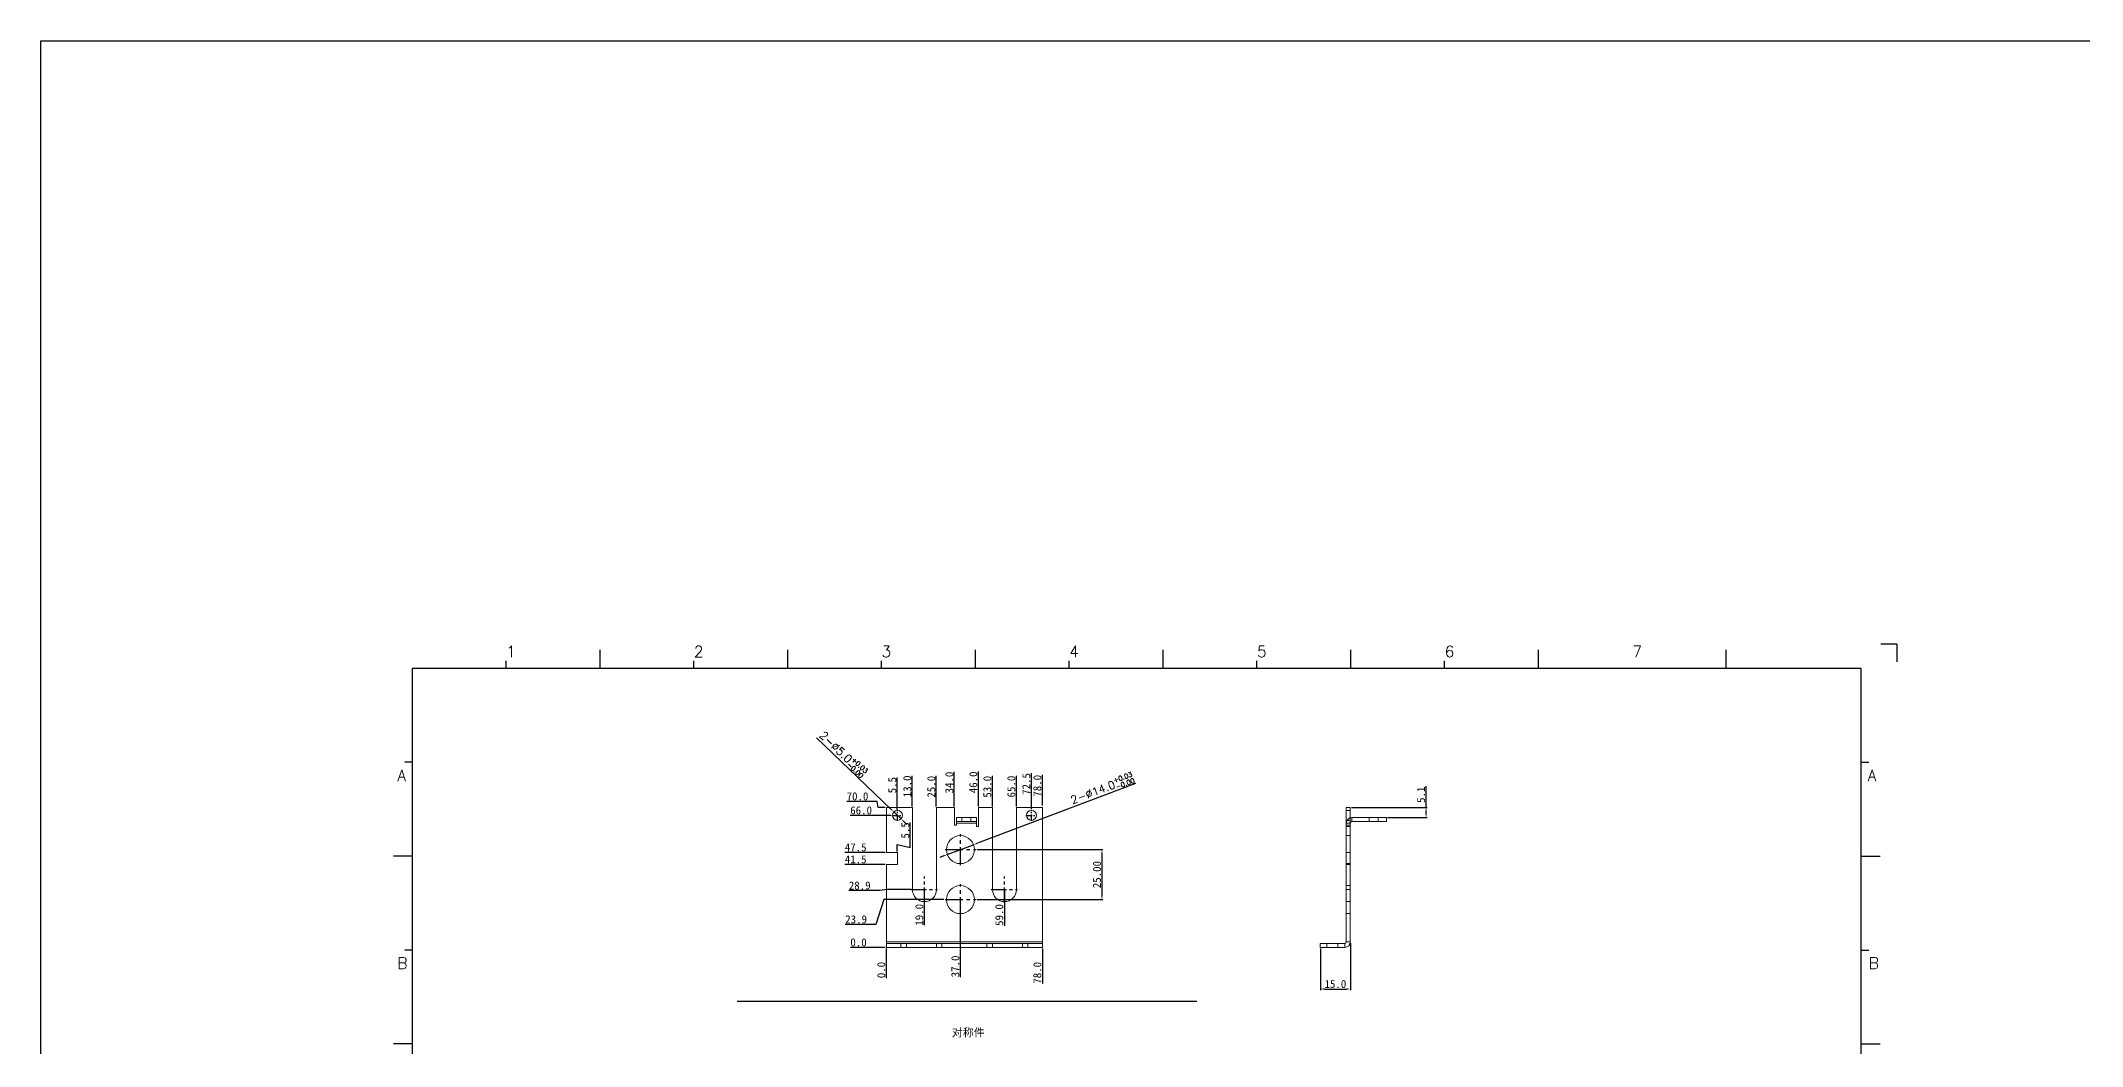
# Model space of a CAD drawing. Extents: x 83 to 30050, y -7164 to 695.
# Drawn here: x 1614 to 2634, y 192 to 695 of the extents above; entities that cross this region are included whole.
import ezdxf
from ezdxf.enums import TextEntityAlignment as Align

# ---------------------------------------------------------------- set-up
doc = ezdxf.new("R2010")
doc.units = 0
doc.header["$LTSCALE"] = 8
doc.header["$MEASUREMENT"] = 0
doc.header["$PDSIZE"] = 5
doc.linetypes.add('CENTER', pattern=[2, 1.25, -0.25, 0.25, -0.25])
doc.linetypes.add('HIDDEN', pattern=[1.905, 1.27, -0.635])
doc.layers.get('0').update_dxf_attribs({"linetype": 'CONTINUOUS'})
doc.layers.get('Defpoints').update_dxf_attribs({"linetype": 'CONTINUOUS'})
doc.layers.add('41', color=3, linetype='CONTINUOUS')
doc.layers.add('dim', color=82, linetype='CONTINUOUS', lineweight=9)
doc.styles.add('SIMPLEX', font='SIMPLEX')
doc.styles.get("Standard").update_dxf_attribs({"font": '', "height": 4})
doc.styles.get('Standard').set_extended_font_data('SimSun')
doc.dimstyles.new('ISO-25', dxfattribs={"dimtxt": 6, "dimasz": 2.5, "dimexe": 1.25, "dimexo": 0.625, "dimtad": 1, "dimdec": 1, "dimzin": 1, "dimdsep": 46, "dimtxsty": 'Standard', "dimcen": 2.5, "dimadec": 0, "dimazin": 0, "dimtm": 1e-09, "dimtfac": 1, "dimtdec": 1, "dimtmove": 0, "dimatfit": 3, "dimfxl": 1, "dimtolj": 1, "dimtzin": 0, "dimarcsym": 0})

# ---------------------------------------------------------------- blocks, each defined once
blk = doc.blocks.new('A$C0BB32EA6')
at = {"layer": '41'}
for p, q in [((90.21, 427.84), (90.21, 435.66)), ((168.4, 427.84), (168.4, 435.66)), ((168.4, 427.84), (168.4, 435.66)), ((168.4, 427.84), (168.4, 435.66)), ((246.58, 427.84), (246.58, 435.66)), ((246.58, 427.84), (246.58, 435.66)), ((324.77, 427.84), (324.77, 435.66)), ((402.96, 427.84), (402.96, 435.66)), ((481.15, 427.84), (481.15, 435.66)), ((559.34, 427.84), (559.34, 435.66)), ((615.63, 427.84), (12.02, 427.84)), ((12.02, 427.84), (12.02, 10.32)), ((51.11, 427.84), (51.11, 430.97)), ((129.3, 427.84), (129.3, 430.97)), ((129.3, 427.84), (129.3, 430.97)), ((129.3, 427.84), (129.3, 430.97)), ((207.49, 427.84), (207.49, 430.97)), ((207.49, 427.84), (207.49, 430.97)), ((285.68, 427.84), (285.68, 430.97)), ((363.87, 427.84), (363.87, 430.97)), ((442.06, 427.84), (442.06, 430.97)), ((615.63, 10.32), (615.63, 427.84)), ((12.02, 388.75), (8.89, 388.75)), ((615.63, 388.75), (618.76, 388.75)), ((12.02, 349.66), (4.2, 349.66)), ((615.63, 349.66), (623.45, 349.66)), ((12.02, 310.56), (8.89, 310.56)), ((615.63, 310.56), (618.76, 310.56)), ((12.02, 271.47), (4.2, 271.47)), ((615.63, 271.47), (623.45, 271.47)), ((12.02, 232.37), (8.89, 232.37)), ((615.63, 232.37), (618.76, 232.37)), ((12.02, 193.28), (4.2, 193.28)), ((615.63, 193.28), (623.45, 193.28)), ((12.02, 154.18), (8.89, 154.18)), ((615.63, 154.18), (618.76, 154.18)), ((12.02, 115.09), (4.2, 115.09)), ((615.63, 115.09), (623.45, 115.09)), ((341.34, 85.85), (615.63, 85.85)), ((341.34, 85.85), (341.34, 10.32)), ((416.87, 85.85), (416.87, 10.32)), ((484.16, 85.85), (484.16, 10.32)), ((555.4, 85.7), (555.4, 10.17)), ((12.02, 76), (8.89, 76)), ((615.63, 76), (618.76, 76)), ((615.63, 66.14), (341.34, 66.14)), ((378.86, 10.02), (379.1, 65.84)), ((341.34, 51.12), (416.87, 51.12)), ((615.63, 46.17), (416.87, 46.17)), ((12.02, 36.9), (4.2, 36.9)), ((341.34, 37.5), (401.12, 37.5)), ((341.34, 37.5), (416.87, 37.5)), ((615.63, 36.9), (623.45, 36.9)), ((615.63, 26.74), (416.87, 26.74)), ((341.34, 23.05), (401.87, 23.05)), ((341.34, 23.05), (401.87, 23.05)), ((341.34, 23.05), (401.87, 23.05)), ((341.34, 23.05), (401.87, 23.05)), ((341.34, 23.05), (401.87, 23.05)), ((341.34, 23.05), (416.87, 23.05)), ((12.02, 10.32), (615.63, 10.32)), ((51.11, 10.32), (51.11, 7.19)), ((90.21, 10.32), (90.21, 2.5)), ((129.3, 10.32), (129.3, 7.19)), ((168.4, 10.32), (168.4, 2.5)), ((207.49, 10.32), (207.49, 7.19)), ((246.58, 10.32), (246.58, 2.5)), ((285.68, 10.32), (285.68, 7.19)), ((324.77, 10.32), (324.77, 2.5)), ((326.34, 10.32), (401.87, 10.32)), ((363.87, 10.32), (363.87, 7.19)), ((402.96, 10.32), (402.96, 2.5)), ((442.06, 10.32), (442.06, 7.19)), ((481.15, 10.32), (481.15, 2.5)), ((520.24, 10.32), (520.24, 7.19)), ((559.34, 10.32), (559.34, 2.5))]:
    blk.add_line(p, q, dxfattribs=at)
at = {"layer": '41', "linetype": 'Continuous'}
for p, q in [((630.37, 437.94), (623.79, 437.94)), ((630.37, 437.94), (630.37, 430.59)), ((0, 0), (0, 8.98)), ((0, 0), (8.64, 0))]:
    blk.add_line(p, q, dxfattribs=at)
at = {"layer": '41'}
for centre in [(391.73, 61.61), (391.07, 48.04), (392.49, 34.54), (394.6, 20.83)]:
    blk.add_circle(centre, 0.516, dxfattribs=at)
at = {"layer": '41', "style": 'SIMPLEX'}
for s, height, p in [('1', 4.69, (51.11, 432.54)), ('2', 4.69, (129.3, 432.54)), ('3', 4.69, (207.49, 432.54)), ('4', 4.69, (285.68, 432.54)), ('5', 4.69, (363.87, 432.54)), ('6', 4.69, (442.06, 432.54)), ('7', 4.69, (520.24, 432.54)), ('A', 4.75, (5.76, 380.93)), ('A', 4.75, (618.27, 380.93)), ('B', 4.75, (5.76, 302.74)), ('B', 4.75, (618.72, 302.74)), ('C', 4.75, (5.76, 224.55)), ('C', 4.75, (618.72, 224.55)), ('D', 4.75, (5.76, 146.37)), ('D', 4.75, (618.72, 146.37)), ('E', 4.75, (5.76, 68.18)), ('E', 4.75, (618.95, 68.18)), ('X.', 3.284, (349.84, 57.49)), ('%%p', 3.284, (355.04, 57.36)), ('X.', 3.284, (388.21, 57.49)), ('%%p', 3.284, (394.07, 57.36)), ('.X', 3.284, (346.89, 44.16)), ('%%p', 3.284, (352.09, 44.33)), ('.X', 3.284, (385.9, 44.16)), ('%%p', 3.284, (391.76, 44.33)), ('.XX', 3.284, (346.2, 30.42)), ('%%p', 3.284, (354.44, 30.46)), ('.XX', 3.284, (384.11, 30.42)), ('%%p', 3.284, (393.01, 30.46)), ('.XXX', 3.284, (383.48, 16.83)), ('%%p', 3.284, (395.11, 16.95)), ('1', 4.69, (51.11, 0.87)), ('2', 4.69, (129.3, 0.87)), ('3', 4.69, (207.49, 0.87)), ('4', 4.69, (285.68, 0.87)), ('5', 4.69, (363.87, 0.87)), ('6', 4.69, (442.06, 0.87)), ('7', 4.69, (520.24, 0.87))]:
    blk.add_text(s, height=height, dxfattribs=at).set_placement(p)
at = {"layer": '41', "linetype": 'Continuous'}
for s, p in [('标准公差', (372.08, 76.36)), ('材质：', (432.42, 73.5)), ('项目代号：', (486.99, 73.71)), ('淮安鹏雨科技', (562.04, 71.96)), ('（特别标注的除外）', (356.94, 66.94)), ('名称：', (563.9, 55.18)), ('表面处理：', (420.83, 54.55)), ('审核：', (496.9, 53.5)), ('数量：', (431.79, 33.91)), ('设计：', (496.69, 33.7)), ('件号：', (568.32, 34.55)), ('比例:', (431.16, 16.65)), ('SHEET:', (493.95, 15.75)), ('1/1', (524.5, 15.18)), ('版本:', (568.11, 16.23))]:
    blk.add_text(s, height=4, dxfattribs=at).set_placement(p)
at = {"layer": '41'}
for s, p in [('0.2', (363.82, 57.75)), ('0.2%%D', (402.12, 57.11)), ('0.1', (363.14, 44.41)), ('0.1%%D', (402.07, 43.76)), ('0.02', (364.07, 30.58)), ('0.02%%D', (401.9, 29.93)), ('0.005%%D', (401.27, 17.16))]:
    blk.add_text(s, height=2.929, dxfattribs=at).set_placement(p)
at = {"layer": '41', "style": 'SIMPLEX'}
blk.add_text('.XXX', height=3.284, dxfattribs=at).set_placement((351.31, 18.87), align=Align.MIDDLE_CENTER)
at = {"layer": '41'}
blk.add_text('%%P0.005', height=2.929, dxfattribs=at).set_placement((364.87, 17.89), align=Align.MIDDLE_CENTER)
at = {"layer": '41', "linetype": 'Continuous'}
for tag, p in [('材质', (457.07, 73.08)), ('代号', (522.6, 73.29)), ('名称', (585.81, 54.97)), ('表面处理', (452.44, 54.13)), ('审核', (523.65, 54.34)), ('数量', (457.5, 33.7)), ('设计', (523.23, 34.13)), ('件号', (586.65, 33.91)), ('比例', (457.5, 17.28)), ('版本', (587.08, 16.23))]:
    blk.add_attdef(tag, p, '', height=4, dxfattribs=at)
blk = doc.blocks.new('*D56')
at = {"layer": 'Defpoints', "color": 0, "linetype": 'Continuous'}
for p in [(2036.2, 241.5), (2036.2, 241.5), (2036.2, 234.7)]:
    blk.add_point(p, dxfattribs=at)
at = {"layer": 'dim', "color": 0, "linetype": 'Continuous', "lineweight": -2}
blk.add_line((2036.2, 241), (2036.2, 226.2), dxfattribs=at)
at = {"layer": 'dim', "color": 0, "linetype": 'Continuous', "insert": (2033.7, 230.2), "char_height": 4, "attachment_point": 5, "rotation": 90}
blk.add_mtext('\\A1;0.0', dxfattribs=at)
blk = doc.blocks.new('*D57')
at = {"layer": 'Defpoints', "color": 0, "linetype": 'Continuous'}
for p in [(2055.2, 270.4), (2055.2, 263.6), (2036.2, 241.5)]:
    blk.add_point(p, dxfattribs=at)
at = {"layer": 'dim', "color": 0, "linetype": 'Continuous', "lineweight": -2}
blk.add_line((2055.2, 269.9), (2055.2, 252.6), dxfattribs=at)
at = {"layer": 'dim', "color": 0, "linetype": 'Continuous', "insert": (2052.7, 257.8), "char_height": 4, "attachment_point": 5, "rotation": 90}
blk.add_mtext('\\A1;19.0', dxfattribs=at)
blk = doc.blocks.new('*D58')
at = {"layer": 'Defpoints', "color": 0, "linetype": 'Continuous'}
for p in [(2073.2, 258.4), (2036.2, 241.5), (2073.2, 237.9)]:
    blk.add_point(p, dxfattribs=at)
at = {"layer": 'dim', "color": 0, "linetype": 'Continuous', "lineweight": -2}
blk.add_line((2073.2, 257.9), (2073.2, 226.6), dxfattribs=at)
at = {"layer": 'dim', "color": 0, "linetype": 'Continuous', "insert": (2070.7, 232), "char_height": 4, "attachment_point": 5, "rotation": 90}
blk.add_mtext('\\A1;37.0', dxfattribs=at)
blk = doc.blocks.new('*D59')
at = {"layer": 'Defpoints', "color": 0, "linetype": 'Continuous'}
for p in [(2095.2, 270.4), (2095.2, 263.6), (2036.2, 241.5)]:
    blk.add_point(p, dxfattribs=at)
at = {"layer": 'dim', "color": 0, "linetype": 'Continuous', "lineweight": -2}
blk.add_line((2095.2, 269.9), (2095.2, 252.3), dxfattribs=at)
at = {"layer": 'dim', "color": 0, "linetype": 'Continuous', "insert": (2092.7, 257.7), "char_height": 4, "attachment_point": 5, "rotation": 90}
blk.add_mtext('\\A1;59.0', dxfattribs=at)
blk = doc.blocks.new('*D60')
at = {"layer": 'Defpoints', "color": 0, "linetype": 'Continuous'}
for p in [(2108.7, 317.4), (2108.7, 310.3), (2036.2, 241.5)]:
    blk.add_point(p, dxfattribs=at)
at = {"layer": 'dim', "color": 0, "linetype": 'Continuous', "lineweight": -2}
blk.add_line((2108.7, 310.8), (2108.7, 328.6), dxfattribs=at)
at = {"layer": 'dim', "color": 0, "linetype": 'Continuous', "insert": (2106.2, 323.2), "char_height": 4, "attachment_point": 5, "rotation": 90}
blk.add_mtext('\\A1;72.5', dxfattribs=at)
blk = doc.blocks.new('*D61')
at = {"layer": 'Defpoints', "color": 0, "linetype": 'Continuous'}
for p in [(2041.7, 318.2), (2041.7, 310), (2036.2, 241.5)]:
    blk.add_point(p, dxfattribs=at)
at = {"layer": 'dim', "color": 0, "linetype": 'Continuous', "lineweight": -2}
blk.add_line((2041.7, 310.5), (2041.7, 326.5), dxfattribs=at)
at = {"layer": 'dim', "color": 0, "linetype": 'Continuous', "insert": (2039.2, 322.6), "char_height": 4, "attachment_point": 5, "rotation": 90}
blk.add_mtext('\\A1;5.5', dxfattribs=at)
blk = doc.blocks.new('*D62')
at = {"layer": 'Defpoints', "color": 0, "linetype": 'Continuous'}
for p in [(2036.2, 241.5), (2114.2, 241.5), (2114.2, 234.7)]:
    blk.add_point(p, dxfattribs=at)
at = {"layer": 'dim', "color": 0, "linetype": 'Continuous', "lineweight": -2}
blk.add_line((2114.2, 241), (2114.2, 223.5), dxfattribs=at)
at = {"layer": 'dim', "color": 0, "linetype": 'Continuous', "insert": (2111.7, 228.8), "char_height": 4, "attachment_point": 5, "rotation": 90}
blk.add_mtext('\\A1;78.0', dxfattribs=at)
blk = doc.blocks.new('*D63')
at = {"layer": 'Defpoints', "color": 0, "linetype": 'Continuous'}
for p in [(2070.2, 318), (2070.2, 311.5), (2036.2, 241.5)]:
    blk.add_point(p, dxfattribs=at)
at = {"layer": 'dim', "color": 0, "linetype": 'Continuous', "lineweight": -2}
blk.add_line((2070.2, 312), (2070.2, 329.3), dxfattribs=at)
at = {"layer": 'dim', "color": 0, "linetype": 'Continuous', "insert": (2067.7, 323.9), "char_height": 4, "attachment_point": 5, "rotation": 90}
blk.add_mtext('\\A1;34.0', dxfattribs=at)
blk = doc.blocks.new('*D64')
at = {"layer": 'Defpoints', "color": 0, "linetype": 'Continuous'}
for p in [(2082.2, 318), (2082.2, 311.5), (2036.2, 241.5)]:
    blk.add_point(p, dxfattribs=at)
at = {"layer": 'dim', "color": 0, "linetype": 'Continuous', "lineweight": -2}
blk.add_line((2082.2, 312), (2082.2, 329.4), dxfattribs=at)
at = {"layer": 'dim', "color": 0, "linetype": 'Continuous', "insert": (2079.7, 324), "char_height": 4, "attachment_point": 5, "rotation": 90}
blk.add_mtext('\\A1;46.0', dxfattribs=at)
blk = doc.blocks.new('*D65')
at = {"layer": 'Defpoints', "color": 0, "linetype": 'Continuous'}
for p in [(2049.2, 316.3), (2049.2, 311.5), (2036.2, 241.5)]:
    blk.add_point(p, dxfattribs=at)
at = {"layer": 'dim', "color": 0, "linetype": 'Continuous', "lineweight": -2}
blk.add_line((2049.2, 312), (2049.2, 327.2), dxfattribs=at)
at = {"layer": 'dim', "color": 0, "linetype": 'Continuous', "insert": (2046.7, 322), "char_height": 4, "attachment_point": 5, "rotation": 90}
blk.add_mtext('\\A1;13.0', dxfattribs=at)
blk = doc.blocks.new('*D66')
at = {"layer": 'Defpoints', "color": 0, "linetype": 'Continuous'}
for p in [(2061.2, 315.9), (2061.2, 311.5), (2036.2, 241.5)]:
    blk.add_point(p, dxfattribs=at)
at = {"layer": 'dim', "color": 0, "linetype": 'Continuous', "lineweight": -2}
blk.add_line((2061.2, 312), (2061.2, 327.2), dxfattribs=at)
at = {"layer": 'dim', "color": 0, "linetype": 'Continuous', "insert": (2058.7, 321.8), "char_height": 4, "attachment_point": 5, "rotation": 90}
blk.add_mtext('\\A1;25.0', dxfattribs=at)
blk = doc.blocks.new('*D67')
at = {"layer": 'Defpoints', "color": 0, "linetype": 'Continuous'}
for p in [(2089.2, 315.9), (2089.2, 311.5), (2036.2, 241.5)]:
    blk.add_point(p, dxfattribs=at)
at = {"layer": 'dim', "color": 0, "linetype": 'Continuous', "lineweight": -2}
blk.add_line((2089.2, 312), (2089.2, 327.2), dxfattribs=at)
at = {"layer": 'dim', "color": 0, "linetype": 'Continuous', "insert": (2086.7, 321.8), "char_height": 4, "attachment_point": 5, "rotation": 90}
blk.add_mtext('\\A1;53.0', dxfattribs=at)
blk = doc.blocks.new('*D68')
at = {"layer": 'Defpoints', "color": 0, "linetype": 'Continuous'}
for p in [(2101.2, 315.9), (2101.2, 311.5), (2036.2, 241.5)]:
    blk.add_point(p, dxfattribs=at)
at = {"layer": 'dim', "color": 0, "linetype": 'Continuous', "lineweight": -2}
blk.add_line((2101.2, 312), (2101.2, 327.3), dxfattribs=at)
at = {"layer": 'dim', "color": 0, "linetype": 'Continuous', "insert": (2098.7, 321.9), "char_height": 4, "attachment_point": 5, "rotation": 90}
blk.add_mtext('\\A1;65.0', dxfattribs=at)
blk = doc.blocks.new('*D69')
at = {"layer": 'Defpoints', "color": 0, "linetype": 'Continuous'}
for p in [(2114.2, 316.4), (2114.2, 312), (2036.2, 241.5)]:
    blk.add_point(p, dxfattribs=at)
at = {"layer": 'dim', "color": 0, "linetype": 'Continuous', "lineweight": -2}
blk.add_line((2114.2, 312.5), (2114.2, 327.7), dxfattribs=at)
at = {"layer": 'dim', "color": 0, "linetype": 'Continuous', "insert": (2111.7, 322.3), "char_height": 4, "attachment_point": 5, "rotation": 90}
blk.add_mtext('\\A1;78.0', dxfattribs=at)
blk = doc.blocks.new('*D70')
at = {"layer": 'Defpoints', "color": 0, "linetype": 'Continuous'}
for p in [(2041.7, 289), (2048.2, 295.5), (2036.2, 241.5)]:
    blk.add_point(p, dxfattribs=at)
at = {"layer": 'dim', "color": 0, "linetype": 'Continuous', "lineweight": -2}
for p, q in [((2048.2, 291.5), (2048.2, 303.9)), ((2041.7, 289.5), (2041.7, 293)), ((2041.7, 293), (2048.2, 291.5))]:
    blk.add_line(p, q, dxfattribs=at)
at = {"layer": 'dim', "color": 0, "linetype": 'Continuous', "insert": (2045.7, 300), "char_height": 4, "attachment_point": 5, "rotation": 90}
blk.add_mtext('\\A1;5.5', dxfattribs=at)
blk = doc.blocks.new('*D71')
at = {"layer": 'Defpoints', "color": 0, "linetype": 'Continuous'}
for p in [(2026.8, 241.5), (2036.2, 241.5), (2036.2, 241.5)]:
    blk.add_point(p, dxfattribs=at)
at = {"layer": 'dim', "color": 0, "linetype": 'Continuous', "lineweight": -2}
blk.add_line((2035.7, 241.5), (2018.3, 241.5), dxfattribs=at)
at = {"layer": 'dim', "color": 0, "linetype": 'Continuous', "insert": (2022.3, 244), "char_height": 4, "attachment_point": 5}
blk.add_mtext('\\A1;0.0', dxfattribs=at)
blk = doc.blocks.new('*D72')
at = {"layer": 'Defpoints', "color": 0, "linetype": 'Continuous'}
for p in [(2065.5, 265.4), (2027, 253), (2036.2, 241.5)]:
    blk.add_point(p, dxfattribs=at)
at = {"layer": 'dim', "color": 0, "linetype": 'Continuous', "lineweight": -2}
for p, q in [((2035, 265.4), (2031, 253)), ((2065, 265.4), (2035, 265.4)), ((2031, 253), (2015.7, 253))]:
    blk.add_line(p, q, dxfattribs=at)
at = {"layer": 'dim', "color": 0, "linetype": 'Continuous', "insert": (2021.1, 255.5), "char_height": 4, "attachment_point": 5}
blk.add_mtext('\\A1;23.9', dxfattribs=at)
blk = doc.blocks.new('*D73')
at = {"layer": 'Defpoints', "color": 0, "linetype": 'Continuous'}
for p in [(2028.8, 269.9), (2049.2, 270.4), (2036.2, 241.5)]:
    blk.add_point(p, dxfattribs=at)
at = {"layer": 'dim', "color": 0, "linetype": 'Continuous', "lineweight": -2}
for p, q in [((2032.8, 269.9), (2017.5, 269.9)), ((2036.8, 270.4), (2032.8, 269.9)), ((2048.7, 270.4), (2036.8, 270.4))]:
    blk.add_line(p, q, dxfattribs=at)
at = {"layer": 'dim', "color": 0, "linetype": 'Continuous', "insert": (2022.9, 272.4), "char_height": 4, "attachment_point": 5}
blk.add_mtext('\\A1;28.9', dxfattribs=at)
blk = doc.blocks.new('*D74')
at = {"layer": 'Defpoints', "color": 0, "linetype": 'Continuous'}
for p in [(2026.8, 283), (2036.2, 283), (2036.2, 241.5)]:
    blk.add_point(p, dxfattribs=at)
at = {"layer": 'dim', "color": 0, "linetype": 'Continuous', "lineweight": -2}
blk.add_line((2035.7, 283), (2015.5, 283), dxfattribs=at)
at = {"layer": 'dim', "color": 0, "linetype": 'Continuous', "insert": (2020.9, 285.5), "char_height": 4, "attachment_point": 5}
blk.add_mtext('\\A1;41.5', dxfattribs=at)
blk = doc.blocks.new('*D75')
at = {"layer": 'Defpoints', "color": 0, "linetype": 'Continuous'}
for p in [(2026.8, 289), (2036.2, 289), (2036.2, 241.5)]:
    blk.add_point(p, dxfattribs=at)
at = {"layer": 'dim', "color": 0, "linetype": 'Continuous', "lineweight": -2}
blk.add_line((2035.7, 289), (2015.5, 289), dxfattribs=at)
at = {"layer": 'dim', "color": 0, "linetype": 'Continuous', "insert": (2020.9, 291.5), "char_height": 4, "attachment_point": 5}
blk.add_mtext('\\A1;47.5', dxfattribs=at)
blk = doc.blocks.new('*D76')
at = {"layer": 'Defpoints', "color": 0, "linetype": 'Continuous'}
for p in [(2029.5, 307.5), (2039, 307.5), (2036.2, 241.5)]:
    blk.add_point(p, dxfattribs=at)
at = {"layer": 'dim', "color": 0, "linetype": 'Continuous', "lineweight": -2}
blk.add_line((2038.5, 307.5), (2018.2, 307.5), dxfattribs=at)
at = {"layer": 'dim', "color": 0, "linetype": 'Continuous', "insert": (2023.6, 310), "char_height": 4, "attachment_point": 5}
blk.add_mtext('\\A1;66.0', dxfattribs=at)
blk = doc.blocks.new('*D77')
at = {"layer": 'Defpoints', "color": 0, "linetype": 'Continuous'}
for p in [(2027.6, 314.5), (2036.2, 311.5), (2036.2, 241.5)]:
    blk.add_point(p, dxfattribs=at)
at = {"layer": 'dim', "color": 0, "linetype": 'Continuous', "lineweight": -2}
for p, q in [((2031.6, 314.5), (2016.4, 314.5)), ((2032.2, 311.5), (2031.6, 314.5)), ((2035.7, 311.5), (2032.2, 311.5))]:
    blk.add_line(p, q, dxfattribs=at)
at = {"layer": 'dim', "color": 0, "linetype": 'Continuous', "insert": (2021.8, 317), "char_height": 4, "attachment_point": 5}
blk.add_mtext('\\A1;70.0', dxfattribs=at)
blk = doc.blocks.new('*D89')
at = {"layer": 'Defpoints', "color": 0, "linetype": 'Continuous'}
for p in [(2253.2, 241.5), (2268.2, 244.2), (2268.2, 220.7)]:
    blk.add_point(p, dxfattribs=at)
at = {"layer": 'dim', "color": 0, "linetype": 'Continuous', "lineweight": -2}
for p, q in [((2253.2, 241), (2253.2, 220.2)), ((2268.2, 243.7), (2268.2, 220.2)), ((2255.2, 220.7), (2266.2, 220.7))]:
    blk.add_line(p, q, dxfattribs=at)
at = {"layer": 'dim', "color": 0, "linetype": 'Continuous'}
for points in [[(2255.2, 221.1), (2255.2, 220.4), (2253.2, 220.7)], [(2266.2, 221.1), (2266.2, 220.4), (2268.2, 220.7)]]:
    blk.add_solid(points, dxfattribs=at)
at = {"layer": 'dim', "color": 0, "linetype": 'Continuous', "insert": (2260.7, 223.2), "char_height": 4, "attachment_point": 5}
blk.add_mtext('\\A1;15.0', dxfattribs=at)
blk = doc.blocks.new('*D102')
at = {"layer": 'Defpoints', "color": 0, "linetype": 'Continuous'}
for p in [(2080.9, 290.4), (2080.9, 265.4), (2144, 265.4)]:
    blk.add_point(p, dxfattribs=at)
at = {"layer": 'dim', "color": 0, "linetype": 'Continuous', "lineweight": -2}
for p, q in [((2081.4, 290.4), (2144.5, 290.4)), ((2144, 288.4), (2144, 267.4)), ((2081.4, 265.4), (2144.5, 265.4))]:
    blk.add_line(p, q, dxfattribs=at)
at = {"layer": 'dim', "color": 0, "linetype": 'Continuous'}
for points in [[(2143.6, 288.4), (2144.3, 288.4), (2144, 290.4)], [(2143.6, 267.4), (2144.3, 267.4), (2144, 265.4)]]:
    blk.add_solid(points, dxfattribs=at)
at = {"layer": 'dim', "color": 0, "linetype": 'Continuous', "insert": (2141.5, 277.9), "char_height": 4, "attachment_point": 5, "rotation": 90}
blk.add_mtext('\\A1;25.00', dxfattribs=at)
blk = doc.blocks.new('*D103')
at = {"layer": 'Defpoints', "color": 0, "linetype": 'Continuous'}
for p in [(2039.9, 309.2), (2043.6, 305.8)]:
    blk.add_point(p, dxfattribs=at)
at = {"layer": 'dim', "color": 0, "linetype": 'Continuous', "lineweight": -2}
for p, q in [((2001.3, 346.3), (2038.5, 310.6)), ((2043.6, 305.8), (2039.9, 309.2)), ((2045, 304.4), (2046.4, 303))]:
    blk.add_line(p, q, dxfattribs=at)
at = {"layer": 'dim', "color": 0, "linetype": 'Continuous'}
for points in [[(2038.7, 310.9), (2038.3, 310.4), (2039.9, 309.2)], [(2045.2, 304.6), (2044.8, 304.1), (2043.6, 305.8)]]:
    blk.add_solid(points, dxfattribs=at)
at = {"layer": 'dim', "color": 0, "linetype": 'Continuous', "insert": (2014.6, 338.2), "char_height": 4, "attachment_point": 5, "rotation": 316.1891}
blk.add_mtext('\\A1;{\\Ftxt,bigfont|c134;2-∅5.0{\\H2.400000;\\S+0.03^ -0.00;}}', dxfattribs=at)
blk = doc.blocks.new('*D104')
at = {"layer": 'Defpoints', "color": 0, "linetype": 'Continuous'}
for p in [(2066.7, 287.9), (2079.8, 292.8)]:
    blk.add_point(p, dxfattribs=at)
at = {"layer": 'dim', "color": 0, "linetype": 'Continuous', "lineweight": -2}
for p, q in [((2160.8, 323.5), (2081.7, 293.6)), ((2064.8, 287.2), (2063, 286.5)), ((2066.7, 287.9), (2079.8, 292.8))]:
    blk.add_line(p, q, dxfattribs=at)
at = {"layer": 'dim', "color": 0, "linetype": 'Continuous'}
for points in [[(2064.7, 287.5), (2064.9, 286.9), (2066.7, 287.9)], [(2081.5, 293.9), (2081.8, 293.2), (2079.8, 292.8)]]:
    blk.add_solid(points, dxfattribs=at)
at = {"layer": 'dim', "color": 0, "linetype": 'Continuous', "insert": (2144.1, 320.8), "char_height": 4, "attachment_point": 5, "rotation": 20.7532}
blk.add_mtext('\\A1;{\\Ftxt,bigfont|c134;2-∅14.0{\\H2.400000;\\S+0.03^ -0.00;}}', dxfattribs=at)
blk = doc.blocks.new('*D577')
at = {"layer": 'Defpoints', "color": 0}
for p in [(2268.2, 311.5), (2286.2, 306.4), (2306, 311.5)]:
    blk.add_point(p, dxfattribs=at)
at = {"layer": 'dim', "color": 0, "lineweight": -2}
for p, q in [((2306, 311.5), (2306, 322.1)), ((2268.7, 311.5), (2306.5, 311.5)), ((2286.7, 306.4), (2306.5, 306.4)), ((2306, 308.4), (2306, 309.5))]:
    blk.add_line(p, q, dxfattribs=at)
at = {"layer": 'dim', "color": 0}
for points in [[(2305.7, 309.5), (2306.4, 309.5), (2306, 311.5)], [(2305.7, 308.4), (2306.4, 308.4), (2306, 306.4)]]:
    blk.add_solid(points, dxfattribs=at)
at = {"layer": 'dim', "color": 0, "insert": (2303.5, 317.8), "char_height": 4, "attachment_point": 5, "rotation": 90}
blk.add_mtext('\\A1;5.1', dxfattribs=at)

msp = doc.modelspace()

# ---------------------------------------------------------------- linework, layer by layer
at = {"color": 7, "linetype": 'Continuous', "lineweight": 15}
for p, q in [((2036.247, 289.002), (2036.247, 311.502)), ((2036.247, 311.502), (2049.247, 311.502)), ((2049.247, 311.502), (2049.247, 270.37)), ((2061.247, 270.37), (2061.247, 311.502)), ((2061.247, 311.502), (2070.247, 311.502)), ((2070.247, 302.635), (2070.247, 311.502)), ((2071.247, 306.372), (2081.247, 306.372)), ((2071.247, 303.635), (2071.247, 306.372)), ((2081.247, 306.372), (2081.247, 303.635)), ((2082.247, 311.502), (2082.247, 302.016)), ((2082.247, 311.502), (2089.247, 311.502)), ((2089.247, 311.502), (2089.247, 270.37)), ((2101.247, 270.37), (2101.247, 311.502)), ((2101.247, 311.502), (2114.247, 311.502)), ((2114.247, 244.238), (2114.247, 311.502)), ((2266.158, 244.238), (2266.158, 311.502)), ((2266.158, 311.502), (2268.158, 311.502)), ((2268.158, 244.238), (2268.158, 311.502)), ((2268.895, 304.372), (2268.895, 306.372)), ((2286.158, 306.372), (2268.895, 306.372)), ((2286.158, 306.372), (2286.158, 304.372)), ((2071.247, 302.635), (2070.247, 302.635)), ((2081.247, 303.635), (2071.247, 303.635)), ((2071.247, 303.635), (2071.247, 302.635)), ((2081.247, 302.016), (2081.247, 303.635)), ((2081.247, 302.016), (2082.247, 302.016)), ((2286.158, 304.372), (2268.895, 304.372)), ((2041.747, 289.002), (2036.247, 289.002)), ((2041.747, 283.002), (2041.747, 289.002)), ((2036.247, 244.238), (2036.247, 283.002)), ((2036.247, 283.002), (2041.747, 283.002)), ((2036.247, 244.238), (2036.247, 243.502)), ((2114.247, 244.238), (2036.247, 244.238)), ((2036.247, 243.502), (2114.247, 243.502)), ((2036.247, 241.502), (2036.247, 243.502)), ((2036.247, 241.502), (2114.247, 241.502)), ((2114.247, 243.502), (2114.247, 244.238)), ((2114.247, 241.502), (2114.247, 243.502)), ((2253.158, 241.502), (2253.158, 243.502)), ((2253.158, 243.502), (2265.422, 243.502)), ((2253.158, 241.502), (2265.422, 241.502)), ((2265.422, 243.502), (2265.422, 241.502)), ((2266.158, 244.238), (2268.158, 244.238))]:
    msp.add_line(p, q, dxfattribs=at)
at = {"color": 1, "linetype": 'CENTER', "ltscale": 0.3175}
for p, q in [((2038.997, 307.502), (2044.497, 307.502)), ((2041.747, 304.752), (2041.747, 310.252)), ((2105.997, 307.502), (2111.497, 307.502)), ((2108.747, 304.752), (2108.747, 310.252))]:
    msp.add_line(p, q, dxfattribs=at)
at = {"color": 7, "linetype": 'HIDDEN', "lineweight": 0}
for p, q in [((2073.997, 306.372), (2073.997, 304.372)), ((2078.497, 304.372), (2078.497, 306.372)), ((2268.158, 310.002), (2266.158, 310.002)), ((2277.645, 306.372), (2277.645, 304.372)), ((2282.145, 304.372), (2282.145, 306.372)), ((2071.247, 304.372), (2081.247, 304.372)), ((2266.158, 305.002), (2268.158, 305.002)), ((2268.158, 303.635), (2266.158, 303.635)), ((2268.158, 302.635), (2266.158, 302.635)), ((2266.158, 302.016), (2268.158, 302.016)), ((2268.158, 297.368), (2266.158, 297.368)), ((2268.158, 289.002), (2266.158, 289.002)), ((2266.158, 283.368), (2268.158, 283.368)), ((2268.158, 283.002), (2266.158, 283.002)), ((2268.158, 272.368), (2266.158, 272.368)), ((2268.158, 270.37), (2266.158, 270.37)), ((2266.158, 264.37), (2268.158, 264.37)), ((2266.158, 258.368), (2268.158, 258.368)), ((2043.497, 243.502), (2043.497, 241.502)), ((2046.247, 241.502), (2046.247, 243.502)), ((2061.247, 241.502), (2061.247, 243.502)), ((2063.997, 241.502), (2063.997, 243.502)), ((2086.497, 243.502), (2086.497, 241.502)), ((2089.247, 241.502), (2089.247, 243.502)), ((2104.247, 241.502), (2104.247, 243.502)), ((2106.997, 241.502), (2106.997, 243.502)), ((2256.408, 241.502), (2256.408, 243.502)), ((2261.908, 241.502), (2261.908, 243.502))]:
    msp.add_line(p, q, dxfattribs=at)
at = {"color": 1, "linetype": 'CENTER', "ltscale": 0.889}
for p, q in [((2073.247, 282.668), (2073.247, 298.068)), ((2065.547, 290.368), (2080.947, 290.368)), ((2065.547, 265.368), (2080.947, 265.368)), ((2073.247, 257.668), (2073.247, 273.068))]:
    msp.add_line(p, q, dxfattribs=at)
at = {"color": 1, "linetype": 'CENTER', "ltscale": 0.762}
for p, q in [((2055.247, 263.77), (2055.247, 276.97)), ((2095.247, 263.77), (2095.247, 276.97)), ((2048.647, 270.37), (2061.847, 270.37)), ((2088.647, 270.37), (2101.847, 270.37))]:
    msp.add_line(p, q, dxfattribs=at)
at = {"color": 7, "linetype": 'Continuous', "lineweight": 15, "flags": 128}
msp.add_lwpolyline([(2268.895, 306.372), (2268.361, 306.319), (2268.158, 306.271)], dxfattribs=at)
at = {"color": 7, "linetype": 'Continuous', "lineweight": 15}
for centre, radius in [((2041.747, 307.502), 2.5), ((2108.747, 307.502), 2.5), ((2073.247, 290.368), 7), ((2073.247, 265.368), 7)]:
    msp.add_circle(centre, radius, dxfattribs=at)
at = {"color": 7, "linetype": 'HIDDEN', "lineweight": 0}
msp.add_arc((2268.895, 303.635), 2.737, 105.614652, 180, dxfattribs=at)
at = {"color": 7, "linetype": 'Continuous', "lineweight": 15}
for centre, radius, start, end in [((2268.895, 303.635), 0.737, 90, 180), ((2055.247, 270.37), 6, 180, 0), ((2095.247, 270.37), 6, 180, 0), ((2265.422, 244.238), 0.737, 270, 0), ((2265.422, 244.238), 2.737, 270, 0)]:
    msp.add_arc(centre, radius, start, end, dxfattribs=at)
at = {"layer": '41', "color": 1, "linetype": 'Continuous'}
msp.add_line((1961.626, 214.638), (2191.372, 214.638), dxfattribs=at)
msp.add_lwpolyline([(1613.542, 694.628), (4107.286, 694.628), (4107.286, -380.72), (1613.542, -380.72)], close=True, dxfattribs=at)

# ---------------------------------------------------------------- block references
at = {"layer": '41', "linetype": 'Continuous', "xscale": 1.199999999999989, "yscale": 1.200000000000003, "zscale": 1.2}
msp.add_blockref('A$C0BB32EA6', (1784.83, -132.491), dxfattribs=at).add_auto_attribs({'版本': 'A', '件号': 'R001', '名称': '支板', '设计': '徐鹏', '审核': '徐鹏', '代号': '0001', '比例': '1:1', '数量': '02', '表面处理': '/', '材质': '钣金'})

# ---------------------------------------------------------------- texts
at = {"layer": '41', "linetype": 'Continuous'}
msp.add_text('对称件', height=4, dxfattribs=at).set_placement((2068.985, 196.95))

# ---------------------------------------------------------------- dimensions: what is measured, and where the dimension line sits
at = {"layer": 'dim', "linetype": 'Continuous'}
for p1, p2, picture, middle in [((2043.551, 305.771), (2039.943, 309.233), '*D103', (2012.276, 335.774)), ((2066.701, 287.888), (2079.793, 292.849), '*D104', (2145.283, 317.665))]:
    dim = msp.add_diameter_dim_2p(p1=p1, p2=p2, text='{\\Ftxt,bigfont|c134;2-<>}', dimstyle='ISO-25', override={"dimtxt": 2.5, "dimasz": 2, "dimexe": 0.49975, "dimexo": 0.49975, "dimgap": 0.49975, "dimtol": 1, "dimlim": 0, "dimtp": 0.03, "dimtm": 0, "dimtfac": 0.6, "dimtdec": 2, "dimtolj": 1}, dxfattribs=at)
    dim.commit()
    dim.dimension.update_dxf_attribs({"geometry": picture, "text_midpoint": middle, "dimtype": 163})
for feature_location, offset, dtype, origin, picture, middle in [((2082.247, 311.502), (0, 6.535), 1, (2036.247, 241.502), '*D64', (2079.747, 323.981)), ((2070.247, 311.502), (0, 6.496), 1, (2036.247, 241.502), '*D63', (2067.747, 323.875)), ((2108.747, 310.252), (0, 7.154), 1, (2036.247, 241.502), '*D60', (2106.247, 323.239)), ((2114.247, 312.002), (0, 4.442), 1, (2036.247, 241.502), '*D69', (2111.747, 322.31)), ((2049.247, 311.502), (0, 4.771), 1, (2036.247, 241.502), '*D65', (2046.747, 321.994)), ((2101.247, 311.502), (0, 4.442), 1, (2036.247, 241.502), '*D68', (2098.747, 321.855)), ((2061.247, 311.502), (0, 4.442), 1, (2036.247, 241.502), '*D66', (2058.747, 321.844)), ((2089.247, 311.502), (0, 4.442), 1, (2036.247, 241.502), '*D67', (2086.747, 321.821)), ((2036.247, 311.502), (-8.617, 3.037), 0, (2036.247, 241.502), '*D77', (2021.764, 317.038)), ((2041.747, 310.002), (0, 8.178), 1, (2036.247, 241.502), '*D61', (2039.247, 322.602)), ((2038.997, 307.502), (-9.47, 0), 0, (2036.247, 241.502), '*D76', (2023.616, 310.002)), ((2041.747, 289.002), (6.417, 6.535), 1, (2036.247, 241.502), '*D70', (2045.665, 299.959)), ((2036.247, 289.002), (-9.47, 0), 0, (2036.247, 241.502), '*D75', (2020.866, 291.502)), ((2036.247, 283.002), (-9.47, 0), 0, (2036.247, 241.502), '*D74', (2020.866, 285.502)), ((2065.547, 265.368), (-38.575, -12.379), 0, (2036.247, 241.502), '*D72', (2021.084, 255.489)), ((2049.247, 270.37), (-20.464, -0.486), 0, (2036.247, 241.502), '*D73', (2022.895, 272.384)), ((2055.247, 270.37), (0, -6.808), 1, (2036.247, 241.502), '*D57', (2052.747, 257.84)), ((2095.247, 270.37), (0, -6.808), 1, (2036.247, 241.502), '*D59', (2092.747, 257.684)), ((2073.247, 258.368), (0, -20.505), 1, (2036.247, 241.502), '*D58', (2070.747, 231.986)), ((2036.247229128, 241.501859214), (-9.470394967, 0), 0, (2036.247229128, 241.501859214), '*D71', (2022.288195272, 244.001609214)), ((2036.247229128, 241.501859214), (0, -6.808137467), 1, (2036.247229128, 241.501859214), '*D56', (2033.747479128, 230.205082858)), ((2114.247, 241.502), (0, -6.808), 1, (2036.247, 241.502), '*D62', (2111.747, 228.827))]:
    dim = msp.add_ordinate_dim(feature_location=feature_location, offset=offset, dtype=dtype, origin=origin, dimstyle='ISO-25', override={"dimtxt": 2.5, "dimasz": 2, "dimexe": 0.49975, "dimexo": 0.49975, "dimgap": 0.49975}, dxfattribs=at)
    dim.commit()
    dim.dimension.update_dxf_attribs({"geometry": picture, "text_midpoint": middle})
at = {"layer": 'dim'}
dim = msp.add_linear_dim(base=(2306.043, 311.502), p1=(2286.158, 306.372), p2=(2268.158, 311.502), angle=90, dimstyle='ISO-25', override={"dimtxt": 2.5, "dimasz": 2, "dimexe": 0.49975, "dimexo": 0.49975, "dimgap": 0.49975}, dxfattribs=at)
dim.commit()
dim.dimension.update_dxf_attribs({"geometry": '*D577', "text_midpoint": (2303.543, 317.813)})
at = {"layer": 'dim', "linetype": 'Continuous'}
dim = msp.add_linear_dim(base=(2143.983, 265.368), p1=(2080.947, 290.368), p2=(2080.947, 265.368), angle=90, dimstyle='ISO-25', override={"dimtxt": 2.5, "dimasz": 2, "dimexe": 0.49975, "dimexo": 0.49975, "dimgap": 0.49975, "dimdec": 2}, dxfattribs=at)
dim.commit()
dim.dimension.update_dxf_attribs({"geometry": '*D102', "text_midpoint": (2141.483, 277.868)})
dim = msp.add_linear_dim(base=(2268.158, 220.743), p1=(2253.158, 241.502), p2=(2268.158, 244.238), dimstyle='ISO-25', override={"dimtxt": 2.5, "dimasz": 2, "dimexe": 0.49975, "dimexo": 0.49975, "dimgap": 0.49975}, dxfattribs=at)
dim.commit()
dim.dimension.update_dxf_attribs({"geometry": '*D89', "text_midpoint": (2260.658, 223.243)})

doc.saveas('drawing.dxf')
